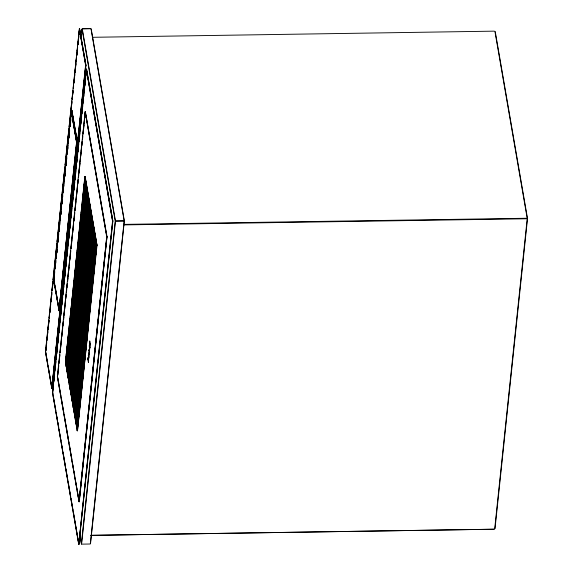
<?xml version="1.0" encoding="UTF-8"?>
<svg xmlns="http://www.w3.org/2000/svg" width="573" height="573" viewBox="0 0 573 573"><rect width="100%" height="100%" fill="white"/><g stroke="black" fill="none" stroke-linecap="round" stroke-linejoin="round"><path stroke-width="0.86" d="M88.299 355.948L88.629 352.832L89.059 355.317L88.729 358.44L88.636 353.591L88.729 357.688L88.521 357.187M53.769 279.502L54.707 270.535M57.508 376.697L58.718 365.058M77.276 142.176L59.513 311.49L58.962 308.804M112.716 221.121L78.816 544.35L52.573 392.412M45.453 351.872L79.382 28.743L85.685 65.064M45.69 350.927L48.956 319.77M49.142 317.994L51.849 292.18M52.036 290.396L52.967 281.501M53.153 279.717L56.978 243.224M57.164 241.448L60.43 210.298M60.616 208.515L64.441 172.022M64.627 170.245L65 166.686M65.186 164.902L65.566 161.342M65.752 159.559L69.018 128.409M69.204 126.633L71.904 100.819M72.091 99.036L73.029 90.14M73.215 88.357L73.588 84.797M73.774 83.021L76.481 57.207M76.667 55.423L77.599 46.528M77.785 44.744L79.475 28.671L85.864 65.057M45.783 350.941L46.155 347.374M46.341 345.598L46.714 342.038M46.9 340.255L47.273 336.695M47.459 334.919L47.831 331.359M48.017 329.575L48.39 326.016M48.576 324.239L48.949 320.679M49.235 318.008L49.607 314.448M49.794 312.665L50.166 309.105M50.352 307.329L50.725 303.762M51.283 298.426L50.911 301.985L51.262 299.357M51.47 296.642L51.842 293.082M52.122 290.411L52.401 287.746M52.594 285.963L52.967 282.403M53.246 279.731L53.618 276.172M53.805 274.395L54.177 270.836M54.363 269.052L54.736 265.492M54.922 263.716L55.295 260.149M55.481 258.373L55.86 254.813M56.047 253.03L56.419 249.47M56.605 247.694L56.978 244.134M57.629 237.902L57.257 241.462L57.608 238.834M57.816 236.119L58.188 232.559M58.374 230.783L58.747 227.223M58.933 225.44L59.313 221.88M59.499 220.104L59.871 216.537M60.058 214.76L60.43 211.201M60.709 208.529L60.989 205.857M61.175 204.081L61.64 199.626M62.199 194.29L61.827 197.85L62.178 195.221M62.385 192.507L62.765 188.947M62.951 187.17L63.324 183.611M63.51 181.827L63.882 178.267M64.069 176.484L64.441 172.924M64.72 170.26L65 167.588M65.279 164.917L65.651 161.357M65.838 159.573L66.217 156.014M66.776 150.678L66.404 154.237L66.755 151.609M66.962 148.894L67.335 145.334M67.521 143.558L67.893 139.998M68.08 138.215L68.452 134.655M68.638 132.872L69.011 129.312M69.29 126.647L69.577 123.976M69.763 122.192L70.228 117.744M70.415 115.961L70.787 112.401M70.973 110.625L71.346 107.065M71.532 105.282L71.904 101.722M72.184 99.05L72.463 96.386M72.649 94.602L73.029 91.043L72.728 94.645M73.308 88.371L73.588 85.699M73.867 83.035L74.239 79.475M74.426 77.692L74.798 74.132M74.984 72.348L75.357 68.789M75.543 67.012L75.915 63.453M76.102 61.669L76.481 58.109M76.761 55.438L77.04 52.773M77.599 47.43L77.226 50.99L77.67 47.473M77.878 44.758L78.25 41.199M78.437 39.422L78.809 35.863M78.995 34.079L79.554 28.736L79.067 34.122M45.854 350.977L46.134 348.312M46.413 345.641L46.692 342.969M46.972 340.298L47.251 337.626M47.53 334.961L47.81 332.29M48.089 329.618L48.461 326.058M48.655 324.275L49.027 320.715M49.307 318.051L49.586 315.379M49.865 312.708L50.145 310.036M50.424 307.364L50.703 304.7M51.541 296.685L51.821 294.013M52.2 290.454L52.387 288.677M52.666 286.006L53.038 282.446M53.318 279.774L53.597 277.103M53.876 274.438L54.156 271.767M54.435 269.095L54.714 266.424M54.994 263.752L55.273 261.087M55.56 258.416L55.839 255.744M56.118 253.073L56.398 250.401M56.77 246.841L57.049 244.177M57.887 236.162L58.167 233.49M58.446 230.826L58.725 228.154M59.012 225.483L59.291 222.811M59.571 220.139L59.85 217.475M60.129 214.803L60.409 212.132M60.781 208.572L61.06 205.9M61.247 204.124L61.619 200.564M62.464 192.549L62.743 189.878M63.023 187.213L63.302 184.542M63.582 181.87L63.861 179.199M64.14 176.527L64.42 173.863M64.792 170.303L65.071 167.631M65.351 164.96L65.63 162.288M65.916 159.616L66.196 156.952M67.034 148.937L67.313 146.265M67.593 143.601L67.872 140.929M68.244 137.37L68.431 135.586M68.71 132.915L69.089 129.355M69.369 126.69L69.648 124.019M69.927 121.347L70.207 118.675M70.486 116.004L70.766 113.339M71.045 110.668L71.324 107.996M71.604 105.325L71.883 102.653M72.255 99.093L72.442 97.317M73.38 88.414L73.659 85.742M73.938 83.078L74.218 80.406M74.497 77.735L74.777 75.063M75.056 72.391L75.335 69.727M75.615 67.055L75.894 64.384M76.18 61.712L76.46 59.04M76.832 55.481L77.111 52.809M77.949 44.801L78.229 42.13M78.508 39.465L78.788 36.794M53.633 279.481L71.288 111.556L76.56 142.348M54.893 268.758L55.266 265.206M55.452 263.43L55.825 259.877M56.011 258.101L59.27 227.008M59.456 225.232L62.156 199.476M62.342 197.699L63.274 188.818M63.46 187.042L66.719 155.949M66.905 154.173L69.605 128.416M69.791 126.64L70.723 117.759M70.909 115.982L71.381 111.491L76.725 142.355M54.148 276.766L53.905 279.731L59.356 311.383M54.406 275.033L54.707 271.437M55.266 266.108L55.022 269.052L55.273 267.226M55.825 260.779L55.588 263.709L55.832 261.882M56.147 258.366L56.476 254.562M56.706 253.022L57.035 249.234M57.594 243.905L57.264 247.679L57.601 244.965M57.823 242.336L58.152 238.576M58.339 236.799L58.711 233.247M58.969 231.506L59.27 227.911M59.599 225.418L59.921 221.694M60.158 220.082L60.48 216.365M60.717 214.739L61.039 211.036M61.282 209.396L61.598 205.707M62.156 200.378L61.841 204.052L62.178 201.338M62.493 197.821L62.715 195.049M63.051 192.478L63.274 189.72M63.925 183.503L63.61 187.135L63.854 185.308M64.176 181.791L64.484 178.174M64.735 176.448L65.043 172.845M65.293 171.112L65.601 167.517M65.788 165.74L66.16 162.188M66.418 160.447L66.719 156.852M67.07 154.23L67.37 150.635M67.628 148.901L67.929 145.306M68.187 143.572L68.488 139.977M68.746 138.243L69.047 134.648M69.304 132.915L69.605 129.319M69.956 126.697L70.164 123.99M70.801 118.575L70.429 122.142L70.766 119.42M71.073 116.04L71.639 110.568L77.104 142.075M53.962 279.688L54.148 277.912M54.521 274.345L54.707 272.569M56.204 258.323L56.483 255.651M56.763 252.98L57.042 250.308M58.167 239.621L57.88 242.293L58.16 240.495M58.539 236.062L58.725 234.278M59.005 231.607L59.284 228.942M59.656 225.375L59.843 223.599M60.215 220.032L60.494 217.368M60.774 214.696L61.06 212.024M61.34 209.353L61.619 206.681M62.55 197.778L62.736 195.995M63.109 192.435L63.295 190.651M64.233 181.748L64.42 179.972M64.792 176.405L65.071 173.734M65.351 171.062L65.63 168.39M65.909 165.726L66.189 163.054M66.468 160.383L66.747 157.711M67.127 154.151L67.313 152.368M67.593 149.696L67.872 147.025M68.244 143.465L68.431 141.681M68.803 138.122L69.082 135.45M69.362 132.778L69.641 130.107M70.021 126.547L70.207 124.764M71.138 115.861L71.697 110.517L77.176 142.025M56.29 258.301L56.476 256.525M56.849 252.958L57.035 251.182M57.407 247.622L57.594 245.838M59.091 231.592L59.277 229.809M60.301 220.018L60.487 218.234M60.86 214.674L61.046 212.898M61.426 209.331L61.612 207.555M61.984 203.988L62.171 202.212M64.319 181.734L64.505 179.951M64.878 176.391L65.064 174.607M65.437 171.048L65.623 169.264M65.995 165.704L66.182 163.928M66.554 160.361L66.74 158.585M67.678 149.682L67.865 147.898M68.33 143.443L68.516 141.667M68.889 138.107L69.075 136.324M69.448 132.764L69.634 130.981M70.572 122.078L70.758 120.294M71.689 112.301L71.797 110.453L77.348 142.025M71.761 112.344L71.947 110.56L77.412 142.075M81.101 38.019L82.032 29.137M81.273 37.89L81.645 34.33M81.832 32.554L82.204 29.001M58.962 310.351L76.56 142.476M76.632 142.512L59.033 310.394L53.69 279.653M59.091 310.423L76.811 142.512M59.27 310.344L76.868 142.469M59.442 311.418L77.104 142.204M59.664 311.375L59.205 308.754L59.592 311.433L77.412 142.197M51.749 388.329L85.621 65.236M85.871 65.279L51.899 388.437L85.692 65.279M52.057 388.322L85.929 65.236M52.43 392.297L86.301 69.204L112.544 221.02M52.494 392.254L86.358 69.161L112.616 220.97M52.666 392.247L55.839 361.083M56.118 359.314L56.405 355.74M56.677 353.978L60.416 317.471M60.695 315.702L63.309 289.881M63.582 288.112L64.427 279.194M64.706 277.432L68.438 240.925M68.717 239.156L71.89 207.992M72.169 206.23L73.007 197.313M73.287 195.543L75.901 169.723M76.18 167.953L76.46 164.379M76.739 162.617L77.026 159.043M77.305 157.274L80.478 126.11M80.757 124.341L83.372 98.52M83.644 96.751L84.489 87.834M84.768 86.072L85.048 82.498M85.327 80.729L86.459 69.097L112.795 220.963M52.737 392.29L53.024 389.619M53.303 386.947L53.583 384.282M53.862 381.611L54.141 378.939M54.421 376.268L54.7 373.596M55.072 370.036L55.259 368.26M55.538 365.588L55.91 362.029M56.19 359.357L56.476 356.685M56.756 354.021L57.035 351.349M57.314 348.678L57.594 346.006M57.873 343.334L58.152 340.67M58.432 337.998L58.711 335.327M58.99 332.655L59.27 329.984M59.549 327.319L59.836 324.647M60.115 321.976L60.487 318.416M60.767 315.744L61.046 313.073M61.325 310.408L61.605 307.737M61.884 305.065L62.163 302.394M62.443 299.722L62.722 297.058M63.001 294.386L63.288 291.714M63.66 288.155L63.847 286.371M64.126 283.707L64.498 280.147M64.778 277.475L65.057 274.804M65.336 272.132L65.616 269.46M65.895 266.796L66.174 264.124M66.454 261.453L66.74 258.781M67.02 256.11L67.299 253.445M67.578 250.773L67.858 248.102M68.23 244.542L68.509 241.87M68.789 239.199L69.068 236.534M69.347 233.863L69.627 231.191M69.906 228.52L70.193 225.848M70.472 223.184L70.751 220.512M71.031 217.84L71.31 215.169M71.589 212.497L71.869 209.833M72.241 206.273L72.52 203.601M72.707 201.818L73.079 198.258M73.358 195.586L73.645 192.922M73.924 190.25L74.204 187.579M74.483 184.907L74.762 182.235M75.042 179.571L75.321 176.899M75.6 174.228L75.88 171.556M76.252 167.996L76.531 165.325M76.811 162.66L77.097 159.989M77.376 157.317L77.656 154.646M77.935 151.974L78.215 149.309M78.494 146.638L78.773 143.966M79.053 141.295L79.332 138.623M79.611 135.959L79.891 133.287M80.17 130.615L80.549 127.056M80.829 124.384L81.108 121.712M81.387 119.048L81.667 116.376M81.946 113.705L82.226 111.033M82.505 108.361L82.784 105.697M83.064 103.025L83.343 100.354M83.722 96.794L83.909 95.011M84.188 92.346L84.56 88.786M84.84 86.115L85.119 83.443M85.398 80.772L85.678 78.1M85.957 75.435L86.237 72.764M86.423 70.98L86.609 69.204M57.364 376.676L85.191 111.742M58.904 363.282L59.843 354.393M60.029 352.61L63.288 321.503M63.474 319.727L66.174 293.949M66.361 292.166L67.292 283.277M67.478 281.501L70.744 250.394M70.93 248.618L73.63 222.84M73.817 221.056L74.748 212.168M74.934 210.391L75.307 206.839M75.493 205.062L78.2 179.285M78.386 177.501L79.318 168.612M79.504 166.836L82.204 141.058M82.39 139.282L82.763 135.729M82.949 133.946L85.291 111.678L106.793 236.606M57.859 374.892L58.16 371.29M58.417 369.556L58.718 365.961M59.069 363.332L59.277 360.625M59.463 358.848L59.836 355.296M60.194 352.667L60.487 349.072M60.752 347.338L61.046 343.736M61.311 342.002L61.612 338.407M61.87 336.666L62.171 333.071M62.428 331.337L62.729 327.742M62.987 326.001L63.288 322.406M63.639 319.784L63.847 317.07M64.033 315.293L64.498 310.853M64.756 309.112L65.057 305.516M65.315 303.783L65.616 300.18M65.874 298.447L66.174 294.851M66.525 292.223L66.733 289.515M66.991 287.782L67.292 284.187M67.643 281.558L67.943 277.962M68.201 276.229L68.502 272.626M68.76 270.893L69.061 267.297M69.319 265.557L69.62 261.961M69.885 260.228L70.178 256.625M70.443 254.892L70.737 251.296M71.095 248.668L71.303 245.96M71.561 244.227L71.954 239.743M72.212 238.003L72.513 234.407M72.771 232.674L73.072 229.071M73.33 227.338L73.63 223.742M73.981 221.114L74.189 218.406M74.447 216.673L74.748 213.07M75.099 210.449L75.307 207.741M75.657 205.113L75.958 201.517M76.216 199.784L76.517 196.188M76.775 194.448L77.076 190.852M77.334 189.119L77.634 185.516M77.892 183.783L78.193 180.187M78.544 177.558L78.752 174.851M79.017 173.118L79.403 168.627M79.668 166.893L79.962 163.298M80.227 161.565L80.528 157.962M80.786 156.228L81.087 152.633M81.273 150.849L81.645 147.297M81.903 145.563L82.204 141.961M82.555 139.339L82.763 136.632M83.114 134.003L83.414 130.408M83.672 128.674L83.973 125.072M84.231 123.338L84.532 119.743M84.79 118.009L85.37 111.742L107.029 236.649M96.952 245.101L85.012 176.47L65.472 361.885L84.84 176.591L96.708 245.208M65.838 360.109L66.203 356.564M66.762 351.242L66.389 354.787L66.74 352.173M66.948 349.466L67.32 345.92M67.507 344.144L67.879 340.598M68.158 337.941L68.438 335.277M68.624 333.507L69.089 329.074M69.276 327.298L69.648 323.752M69.834 321.976L70.207 318.43M70.393 316.654L70.758 313.109M71.038 310.451L71.317 307.787M71.876 302.465L71.503 306.018L71.947 302.508M72.155 299.808L72.527 296.262M72.714 294.486L73.086 290.941M73.272 289.164L73.645 285.619M73.831 283.843L74.204 280.297M74.39 278.521L74.762 274.976M74.941 273.206L75.314 269.654M75.593 266.997L76.524 258.129M76.71 256.353L77.083 252.808M77.269 251.031L77.642 247.486M77.828 245.717L78.2 242.164M78.48 239.507L78.759 236.842M78.945 235.073L79.318 231.528M79.59 228.863L79.962 225.318M80.148 223.542L80.521 219.996M80.707 218.22L81.08 214.674M81.266 212.905L81.638 209.353M81.824 207.584L82.197 204.031M82.383 202.262L82.756 198.716M83.035 196.052L83.407 192.507M83.594 190.73L83.959 187.185M84.145 185.408L84.518 181.863M84.797 179.206L85.076 176.541M65.909 360.152L66.189 357.488M67.02 349.509L67.299 346.851M67.578 344.187L67.858 341.529M68.23 337.984L68.509 335.32M68.696 333.55L69.068 329.998M69.347 327.341L69.627 324.676M69.906 322.019L70.185 319.362M70.465 316.697L70.744 314.04M71.116 310.487L71.296 308.718M72.227 299.851L72.506 297.186M72.785 294.529L73.065 291.872M73.344 289.207L73.623 286.55M73.903 283.886L74.182 281.228M74.461 278.564L74.741 275.907M75.02 273.249L75.392 269.697M75.672 267.039L75.944 264.375M76.223 261.718L76.503 259.06M76.782 256.396L77.061 253.739M77.341 251.074L77.62 248.417M77.899 245.753L78.179 243.095M78.551 239.55L78.83 236.885M79.11 234.228L79.389 231.564M79.668 228.906L79.948 226.249M80.227 223.585L80.499 220.927M80.779 218.263L81.058 215.606M81.337 212.941L81.617 210.284M81.989 206.738L82.268 204.074M82.455 202.305L82.827 198.759M83.106 196.095L83.386 193.438M83.665 190.773L83.945 188.116M84.224 185.451L84.503 182.794M84.868 179.249L85.148 176.584L97.016 245.151M65.709 364.299L85.198 178.547L65.759 364.299M66.16 366.591L85.535 180.846M85.957 183.281L66.497 368.89L85.986 183.138M66.898 371.182L86.38 185.43L66.948 371.182M67.27 373.331L86.781 187.722L67.32 373.331M87.146 190.157L67.686 375.766L87.125 190.021M68.087 378.065L87.569 192.313L68.115 377.922M68.932 382.649L88.314 196.897M88.729 199.332L69.276 384.941L88.758 199.189M69.67 387.241L89.159 201.488L69.72 387.233M89.553 203.78L70.092 389.389M89.918 206.216L70.465 391.825L89.897 206.072M70.859 394.117L90.348 208.364L70.909 394.117M91.164 213.099L71.654 398.708L91.086 212.955M72.048 401L91.537 215.247L72.076 400.856M72.442 403.292L91.931 217.539L72.499 403.292M92.353 219.975L72.835 405.584L92.325 219.839M92.69 222.274L73.237 407.883L92.668 222.131M73.63 410.175L93.12 224.423L73.688 410.175M93.514 226.715L74.053 412.324M93.936 229.15L74.426 414.759L93.857 229.014M74.798 416.915L94.309 231.306L74.848 416.915M75.271 419.35L94.652 233.598M95.125 236.033L75.615 421.642L95.097 235.89M76.008 423.934L95.498 238.189L76.059 423.934M76.402 426.233L95.892 240.481L76.46 426.226M96.257 242.916L76.803 428.525L96.285 242.773M77.197 430.817L96.687 245.065L77.226 430.674M96.78 245.33L77.419 430.738L65.48 362.107L77.248 430.817M77.527 430.66L97.016 245.28M78.959 501.669L106.721 236.785M79.117 501.726L106.8 236.821M79.203 501.704L106.972 236.821L79.267 501.662M78.752 544.278L112.544 221.149M78.931 544.271L112.86 221.142M115.216 221.257L81.402 543.806L79.833 535.032M81.617 543.935L115.431 221.386M90.341 543.798L124.155 221.25M90.513 543.67L124.327 221.121M494.707 528.815L527.167 219.137M495.022 528.571L527.489 218.893M82.526 28.772L90.713 28.65L82.491 28.793M92.855 37.295L494.392 31.15M90.684 210.663L71.281 396.272M115.717 220.899L123.897 220.777M115.725 221.178L123.904 221.056M123.453 224.394L526.709 218.256M123.467 224.91L526.723 218.771M90.921 535.332L494.177 529.194M90.856 535.368L494.105 529.23M81.824 544.149L90.047 544.006M79.095 501.783L57.665 377.743M495.265 31.737L527.468 218.198M494.936 31.465L527.139 217.926M91.193 28.972L124.312 220.741M91.014 28.822L124.133 220.591M82.29 28.958L115.417 220.727M82.082 29.108L115.209 220.877M79.647 28.772L85.921 65.107M86.63 69.19L112.852 221.013M79.339 28.779L85.613 65.114M85.155 111.778L106.721 236.656M84.933 176.534L96.773 245.108M71.496 111.542L76.868 142.34M71.317 111.542L76.632 142.297M54.399 282.238L54.722 284.287M55.001 285.748L56.476 293.935M56.677 295.417L57.078 297.437M57.279 298.934L57.601 300.925M57.887 302.444L58.797 307.715M53.633 279.603L58.947 310.358M65.874 362.931L66.182 364.686M66.482 366.448L67.392 371.719M68.151 376.117L68.459 377.879M69.369 383.151L70.128 387.549M70.429 389.303L70.737 391.065M71.038 392.82L71.346 394.582M71.646 396.337L71.947 398.099M72.255 399.854L72.556 401.616L72.184 399.904M73.315 406.006L73.623 407.768M74.533 413.04L75.292 417.438M75.593 419.2L75.901 420.954M76.202 422.716L76.503 424.471M76.811 426.233L77.111 427.988M65.809 362.981L66.11 364.736M66.411 366.498L67.328 371.77M67.628 373.532L68.538 378.803M69.297 383.201L71.274 394.632M71.575 396.387L71.883 398.149M72.792 403.421L74.161 411.335M74.461 413.09L76.438 424.521M76.739 426.283L77.04 428.038M57.83 377.671L60.946 396.194M61.325 397.898L63.832 412.904M64.212 414.608L66.11 426.09M66.489 427.802L68.996 442.8M69.376 444.512L71.281 455.993M71.654 457.698L71.883 459.51M72.191 461.265L73.559 469.18M73.931 470.891L74.161 472.704M74.54 474.408L74.769 476.22M75.077 477.975L76.445 485.89M76.818 487.602L77.047 489.406M77.355 491.168L78.723 499.083M57.372 376.798L78.995 501.726M53.117 379.476L53.568 382.112M80.012 535.182L81.531 543.978M52.938 379.333L53.547 382.85M45.761 351.994L47.781 364.156M48.153 365.839L51.971 388.379M52.745 392.419L52.974 394.224M53.282 395.979L55.252 407.389M55.624 409.093L55.853 410.898M56.161 412.653L57.522 420.553M57.894 422.258L58.131 424.063M58.503 425.768L58.74 427.573M59.04 429.327L60.401 437.228M60.781 438.932L61.01 440.737M61.311 442.492L62.679 450.385M63.051 452.09L63.288 453.902M63.66 455.607L65.558 467.059M65.931 468.764L67.829 480.224M68.208 481.929L70.715 496.898M71.088 498.603L72.986 510.063M73.358 511.768L78.895 544.293M45.604 352.066L51.878 388.401M45.453 352.001L51.792 388.387M52.437 392.419L78.723 544.293M89.775 347.646L89.517 350.218L89.352 345.268L89.495 350.97L89.775 347.646M89.417 352.588L89.209 354.443C89.452 352.71 87.834 346.271 89.338 351.6L89.417 352.588M88.629 359.894L88.428 362.609L87.834 359.149L88.099 357.344L88.629 359.894M88.529 360.023L88.414 361.592L88.392 359.307L88.529 360.023M88.228 358.913L88.149 360.059L88.106 358.104L88.228 358.913M87.913 194.605L68.481 380.357L87.913 194.605M89.452 343.714L89.99 347.747L90.018 343.449L90.283 344.953L90.341 344.38L89.746 340.921L89.71 345.225L89.452 343.714"/></g></svg>
